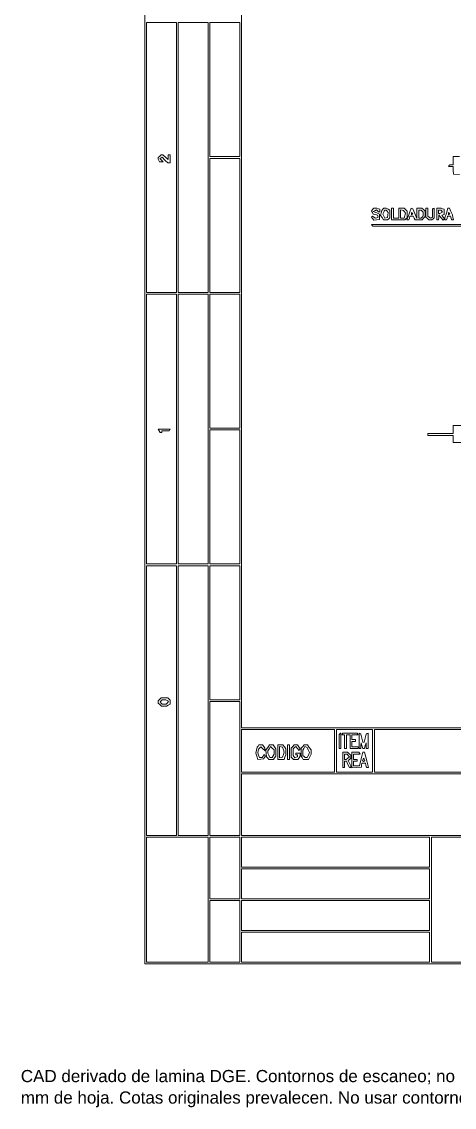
# Paper-space layout 'AN-21-DGE-076-A' of a CAD drawing. Header units: metres, sheet in millimetres. Extents: x 12 to 193, y 4 to 291.
# Drawn here: x 12.1 to 72.6, y 4.5 to 156.2 of the extents above; entities that cross this region are included whole.
import ezdxf

# ---------------------------------------------------------------- set-up
doc = ezdxf.new("R2010")
doc.units = ezdxf.units.M
doc.layers.add('DGE_CONTORNOS', color=7, linetype='Continuous', lineweight=0)
doc.layers.add('DGE_DATOS', color=7, linetype='Continuous', lineweight=0)
doc.styles.add('DGE_ARIAL', font='arial.ttf')

# ---------------------------------------------------------------- blocks, each defined once
blk = doc.blocks.new('LP_REF_DGE_MT_076_A')
at = {"layer": 'DGE_CONTORNOS'}
for points in [[(29.33, 147.32), (29.33, 24.51), (111.35, 24.51), (193.37, 24.51), (193.37, 147.32), (193.37, 270.12), (111.35, 270.12), (29.33, 270.12)], [(193.11, 163.69), (193.11, 57.52), (117.99, 57.52), (42.86, 57.52), (42.86, 163.69), (42.86, 269.87), (117.99, 269.87), (193.11, 269.87)], [(33.75, 137.2), (33.75, 118.35), (31.67, 118.35), (29.58, 118.35), (29.58, 137.2), (29.58, 156.04), (31.67, 156.04), (33.75, 156.04)], [(38.18, 137.2), (38.18, 118.35), (36.09, 118.35), (34.01, 118.35), (34.01, 137.2), (34.01, 156.04), (36.09, 156.04), (38.18, 156.04)], [(42.61, 146.68), (42.61, 137.32), (40.52, 137.32), (38.43, 137.32), (38.43, 146.68), (38.43, 156.04), (40.52, 156.04), (42.61, 156.04)], [(31.42, 137.38), (31.22, 137.18), (31.22, 137.07), (31.22, 136.97), (31.3, 136.77), (31.38, 136.57), (31.64, 136.57), (31.9, 136.57), (31.68, 136.81), (31.46, 137.05), (31.61, 137.14), (31.75, 137.23), (32.16, 136.83), (32.56, 136.44), (32.72, 136.44), (32.87, 136.44), (32.87, 137.01), (32.87, 137.58), (32.74, 137.58), (32.62, 137.58), (32.62, 137.25), (32.62, 136.92), (32.23, 137.25), (31.84, 137.58), (31.73, 137.58), (31.62, 137.58)], [(42.61, 127.71), (42.61, 118.35), (40.52, 118.35), (38.43, 118.35), (38.43, 127.71), (38.43, 137.07), (40.52, 137.07), (42.61, 137.07)], [(61.19, 129.91), (61.02, 129.71), (61.16, 129.51), (61.29, 129.3), (61.58, 129.23), (61.88, 129.16), (61.93, 129.01), (61.98, 128.85), (61.78, 128.77), (61.58, 128.7), (61.38, 128.85), (61.19, 129.01), (61.12, 128.93), (61.04, 128.86), (61.2, 128.66), (61.37, 128.46), (61.76, 128.5), (62.15, 128.53), (62.15, 128.9), (62.15, 129.27), (61.96, 129.37), (61.77, 129.46), (61.52, 129.55), (61.26, 129.63), (61.5, 129.76), (61.73, 129.89), (61.87, 129.75), (62.01, 129.61), (62.11, 129.61), (62.21, 129.61), (62.21, 129.79), (62.21, 129.96), (62.01, 130.04), (61.81, 130.12), (61.58, 130.12), (61.36, 130.12)], [(62.62, 129.96), (62.48, 129.8), (62.4, 129.45), (62.31, 129.1), (62.52, 128.79), (62.72, 128.47), (63.01, 128.47), (63.3, 128.47), (63.45, 128.62), (63.6, 128.77), (63.6, 129.31), (63.6, 129.85), (63.36, 129.98), (63.11, 130.12), (62.93, 130.12), (62.75, 130.12)], [(63.22, 129.68), (63.37, 129.5), (63.33, 129.14), (63.29, 128.79), (63.09, 128.75), (62.89, 128.71), (62.76, 129), (62.63, 129.29), (62.76, 129.58), (62.88, 129.86), (62.97, 129.86), (63.07, 129.86)], [(63.86, 129.29), (63.86, 128.47), (64.78, 128.47), (65.7, 128.47), (65.85, 128.62), (66.01, 128.77), (66.01, 129.25), (66.01, 129.72), (65.81, 129.92), (65.61, 130.12), (65.24, 130.12), (64.87, 130.12), (64.87, 129.42), (64.87, 128.72), (64.49, 128.72), (64.11, 128.72), (64.11, 129.42), (64.11, 130.12), (63.98, 130.12), (63.86, 130.12)], [(65.66, 129.6), (65.79, 129.4), (65.71, 129.06), (65.62, 128.72), (65.37, 128.72), (65.12, 128.72), (65.12, 129.3), (65.12, 129.88), (65.33, 129.84), (65.54, 129.8)], [(66.34, 129.45), (66.1, 128.79), (66.04, 128.63), (65.98, 128.47), (66.13, 128.47), (66.28, 128.47), (66.35, 128.72), (66.41, 128.98), (66.65, 128.98), (66.88, 128.98), (67.02, 128.72), (67.15, 128.47), (67.63, 128.47), (68.12, 128.47), (68.33, 128.7), (68.53, 128.93), (68.53, 129.32), (68.53, 129.7), (68.3, 129.91), (68.07, 130.12), (67.73, 130.12), (67.4, 130.12), (67.39, 129.39), (67.38, 128.66), (67.1, 129.35), (66.82, 130.03), (66.7, 130.08), (66.57, 130.12)], [(66.72, 129.27), (66.64, 129.19), (66.64, 129.36), (66.64, 129.53), (66.72, 129.44), (66.81, 129.36)], [(68.13, 129.71), (68.28, 129.56), (68.28, 129.29), (68.28, 129.03), (68.13, 128.88), (67.98, 128.72), (67.81, 128.72), (67.65, 128.72), (67.65, 129.29), (67.65, 129.86), (67.81, 129.86), (67.98, 129.86)], [(68.66, 129.49), (68.66, 128.87), (68.86, 128.67), (69.06, 128.47), (69.28, 128.47), (69.5, 128.47), (69.65, 128.62), (69.8, 128.77), (69.8, 129.45), (69.8, 130.13), (69.67, 130.05), (69.55, 129.97), (69.55, 129.42), (69.55, 128.87), (69.41, 128.78), (69.28, 128.7), (69.1, 128.86), (68.91, 129.01), (68.91, 129.56), (68.91, 130.12), (68.79, 130.12), (68.66, 130.12)], [(70.18, 129.29), (70.18, 128.47), (70.31, 128.47), (70.43, 128.47), (70.44, 128.82), (70.44, 129.17), (70.75, 128.79), (71.05, 128.42), (71.15, 128.51), (71.24, 128.61), (71.07, 128.88), (70.9, 129.16), (71.05, 129.2), (71.19, 129.25), (71.19, 129.61), (71.19, 129.96), (70.99, 130.04), (70.79, 130.12), (70.49, 130.12), (70.18, 130.12)], [(70.88, 129.72), (70.97, 129.58), (70.8, 129.47), (70.62, 129.36), (70.53, 129.36), (70.43, 129.36), (70.43, 129.61), (70.43, 129.86), (70.61, 129.86), (70.8, 129.86)], [(71.53, 129.44), (71.32, 128.77), (71.32, 128.62), (71.32, 128.47), (71.43, 128.47), (71.54, 128.47), (71.61, 128.72), (71.67, 128.98), (71.89, 128.98), (72.1, 128.98), (72.17, 128.72), (72.23, 128.47), (72.36, 128.47), (72.49, 128.47), (72.42, 128.82), (72.35, 129.17), (72.15, 129.64), (71.95, 130.12), (71.84, 130.12), (71.74, 130.12)], [(71.91, 129.27), (71.82, 129.19), (71.82, 129.36), (71.82, 129.53), (71.91, 129.44), (71.99, 129.36)], [(33.75, 99.26), (33.75, 80.41), (31.67, 80.41), (29.58, 80.41), (29.58, 99.26), (29.58, 118.1), (31.67, 118.1), (33.75, 118.1)], [(38.18, 99.26), (38.18, 80.41), (36.09, 80.41), (34.01, 80.41), (34.01, 99.26), (34.01, 118.1), (36.09, 118.1), (38.18, 118.1)], [(42.61, 108.74), (42.61, 99.38), (40.52, 99.38), (38.43, 99.38), (38.43, 108.74), (38.43, 118.1), (40.52, 118.1), (42.61, 118.1)], [(31.35, 99), (31.49, 98.75), (31.61, 98.75), (31.73, 98.75), (31.73, 98.88), (31.73, 99), (32.23, 99), (32.73, 99), (32.81, 99.13), (32.88, 99.26), (32.05, 99.26), (31.22, 99.26)], [(42.61, 89.77), (42.61, 80.41), (40.52, 80.41), (38.43, 80.41), (38.43, 89.77), (38.43, 99.13), (40.52, 99.13), (42.61, 99.13)], [(33.75, 61.31), (33.75, 42.47), (31.67, 42.47), (29.58, 42.47), (29.58, 61.31), (29.58, 80.16), (31.67, 80.16), (33.75, 80.16)], [(38.18, 61.31), (38.18, 42.47), (36.09, 42.47), (34.01, 42.47), (34.01, 61.31), (34.01, 80.16), (36.09, 80.16), (38.18, 80.16)], [(42.61, 70.8), (42.61, 61.44), (40.52, 61.44), (38.43, 61.44), (38.43, 70.8), (38.43, 80.16), (40.52, 80.16), (42.61, 80.16)], [(31.42, 61.49), (31.22, 61.29), (31.22, 61.13), (31.22, 60.97), (31.46, 60.76), (31.69, 60.55), (32.03, 60.55), (32.38, 60.55), (32.62, 60.68), (32.87, 60.82), (32.87, 61.1), (32.87, 61.39), (32.72, 61.54), (32.57, 61.69), (32.09, 61.69), (31.62, 61.69)], [(32.48, 61.32), (32.66, 61.21), (32.5, 61.01), (32.33, 60.81), (32.05, 60.81), (31.76, 60.81), (31.62, 60.97), (31.48, 61.14), (31.63, 61.29), (31.78, 61.44), (32.04, 61.44), (32.3, 61.44)], [(42.61, 51.83), (42.61, 42.47), (40.52, 42.47), (38.43, 42.47), (38.43, 51.83), (38.43, 61.19), (40.52, 61.19), (42.61, 61.19)], [(55.89, 54.29), (55.89, 51.32), (49.37, 51.32), (42.86, 51.32), (42.86, 54.29), (42.86, 57.27), (49.37, 57.27), (55.89, 57.27)], [(61.2, 54.29), (61.2, 51.32), (58.67, 51.32), (56.14, 51.32), (56.14, 54.29), (56.14, 57.27), (58.67, 57.27), (61.2, 57.27)], [(56.6, 56.68), (56.52, 56.59), (56.52, 55.6), (56.52, 54.61), (56.65, 54.61), (56.77, 54.61), (56.77, 55.68), (56.77, 56.76), (56.73, 56.76), (56.69, 56.76)], [(56.96, 56.62), (56.88, 56.51), (57.08, 56.51), (57.28, 56.51), (57.28, 55.56), (57.28, 54.61), (57.41, 54.61), (57.53, 54.61), (57.53, 55.56), (57.53, 56.51), (57.78, 56.51), (58.04, 56.51), (58.04, 55.56), (58.04, 54.61), (58.61, 54.61), (59.18, 54.61), (59.18, 54.74), (59.18, 54.86), (58.73, 54.86), (58.29, 54.86), (58.29, 55.24), (58.29, 55.62), (58.54, 55.62), (58.8, 55.62), (58.8, 55.75), (58.8, 55.87), (58.54, 55.87), (58.29, 55.87), (58.29, 56.19), (58.29, 56.51), (58.74, 56.51), (59.19, 56.51), (59.12, 56.62), (59.05, 56.74), (58.04, 56.74), (57.03, 56.74)], [(59.3, 55.69), (59.3, 54.61), (59.43, 54.61), (59.56, 54.61), (59.57, 55.02), (59.58, 55.43), (59.7, 55.02), (59.82, 54.61), (59.93, 54.61), (60.05, 54.61), (60.17, 55.02), (60.29, 55.43), (60.3, 55.02), (60.31, 54.61), (60.44, 54.61), (60.57, 54.61), (60.57, 55.69), (60.57, 56.77), (60.44, 56.7), (60.31, 56.62), (60.17, 56.06), (60.03, 55.5), (59.93, 55.5), (59.84, 55.5), (59.7, 56.06), (59.56, 56.62), (59.43, 56.7), (59.3, 56.77)], [(186.92, 54.29), (186.92, 51.32), (124.18, 51.32), (61.45, 51.32), (61.45, 54.29), (61.45, 57.27), (124.18, 57.27), (186.92, 57.27)], [(45.17, 54.96), (45.04, 54.8), (44.95, 54.39), (44.86, 53.98), (45.01, 53.53), (45.16, 53.08), (45.55, 53.12), (45.93, 53.16), (46.07, 53.37), (46.2, 53.59), (46.1, 53.69), (46, 53.79), (45.88, 53.57), (45.76, 53.34), (45.57, 53.34), (45.38, 53.34), (45.26, 53.68), (45.13, 54.01), (45.21, 54.28), (45.29, 54.55), (45.42, 54.71), (45.55, 54.87), (45.85, 54.59), (46.15, 54.31), (46.14, 54.49), (46.14, 54.67), (45.97, 54.89), (45.8, 55.12), (45.55, 55.12), (45.29, 55.12)], [(46.53, 54.77), (46.25, 54.42), (46.32, 53.94), (46.38, 53.46), (46.53, 53.28), (46.69, 53.09), (47, 53.09), (47.32, 53.09), (47.49, 53.31), (47.66, 53.53), (47.66, 54.04), (47.67, 54.55), (47.47, 54.83), (47.27, 55.12), (47.04, 55.12), (46.8, 55.12)], [(47.41, 54.14), (47.41, 53.83), (47.28, 53.59), (47.15, 53.34), (46.99, 53.34), (46.82, 53.34), (46.68, 53.67), (46.53, 53.99), (46.53, 54.14), (46.53, 54.3), (46.73, 54.59), (46.93, 54.88), (47.17, 54.66), (47.41, 54.44)], [(47.92, 54.1), (47.92, 53.09), (48.37, 53.09), (48.81, 53.09), (48.93, 53.42), (49.06, 53.74), (49.06, 54.15), (49.06, 54.55), (48.86, 54.83), (48.66, 55.12), (48.29, 55.12), (47.92, 55.12)], [(48.73, 54.45), (48.85, 54.1), (48.73, 53.76), (48.61, 53.41), (48.39, 53.37), (48.17, 53.33), (48.17, 54.1), (48.17, 54.88), (48.39, 54.84), (48.61, 54.8)], [(49.31, 54.1), (49.31, 53.09), (49.44, 53.09), (49.56, 53.09), (49.56, 54.1), (49.56, 55.12), (49.44, 55.12), (49.31, 55.12)], [(50.03, 54.88), (49.82, 54.65), (49.82, 54.02), (49.82, 53.4), (49.97, 53.24), (50.12, 53.09), (50.43, 53.09), (50.74, 53.09), (50.91, 53.31), (51.07, 53.53), (51.08, 53.76), (51.08, 53.98), (50.77, 53.98), (50.45, 53.98), (50.45, 53.85), (50.45, 53.72), (50.58, 53.72), (50.7, 53.72), (50.7, 53.59), (50.7, 53.46), (50.5, 53.39), (50.3, 53.31), (50.19, 53.48), (50.07, 53.66), (50.07, 54.12), (50.07, 54.58), (50.26, 54.74), (50.45, 54.89), (50.68, 54.6), (50.91, 54.32), (50.99, 54.44), (51.07, 54.57), (50.88, 54.84), (50.69, 55.12), (50.46, 55.12), (50.24, 55.12)], [(51.42, 54.88), (51.21, 54.65), (51.21, 54.12), (51.21, 53.58), (51.34, 53.34), (51.47, 53.09), (51.84, 53.09), (52.21, 53.09), (52.41, 53.47), (52.6, 53.84), (52.6, 54.14), (52.6, 54.45), (52.34, 54.78), (52.07, 55.12), (51.85, 55.12), (51.63, 55.12)], [(52.2, 54.43), (52.37, 54.08), (52.22, 53.71), (52.06, 53.34), (51.91, 53.34), (51.76, 53.34), (51.61, 53.5), (51.46, 53.65), (51.46, 54.01), (51.46, 54.37), (51.6, 54.63), (51.73, 54.88), (51.88, 54.83), (52.03, 54.78)], [(57.03, 53.03), (57.03, 51.95), (57.15, 51.95), (57.28, 51.95), (57.28, 52.4), (57.28, 52.84), (57.41, 52.84), (57.54, 52.84), (57.75, 52.4), (57.96, 51.95), (58.06, 51.95), (58.16, 51.95), (58.16, 52.09), (58.16, 52.22), (57.98, 52.58), (57.79, 52.94), (57.98, 53.09), (58.16, 53.25), (58.16, 53.47), (58.16, 53.69), (57.93, 53.89), (57.7, 54.1), (57.36, 54.1), (57.03, 54.1)], [(57.8, 53.65), (57.96, 53.44), (57.72, 53.27), (57.48, 53.09), (57.38, 53.09), (57.28, 53.09), (57.28, 53.47), (57.28, 53.85), (57.45, 53.85), (57.63, 53.85)], [(58.29, 53.02), (58.29, 51.93), (58.95, 51.98), (59.62, 52.02), (59.66, 52.3), (59.7, 52.59), (59.94, 52.59), (60.18, 52.59), (60.26, 52.27), (60.34, 51.95), (60.47, 51.95), (60.6, 51.95), (60.52, 52.34), (60.45, 52.72), (60.24, 53.41), (60.04, 54.1), (59.94, 54.1), (59.83, 54.1), (59.61, 53.16), (59.38, 52.21), (58.96, 52.21), (58.54, 52.21), (58.54, 52.52), (58.54, 52.84), (58.8, 52.84), (59.05, 52.84), (59.05, 52.97), (59.05, 53.09), (58.8, 53.09), (58.54, 53.09), (58.54, 53.47), (58.54, 53.85), (58.99, 53.85), (59.44, 53.85), (59.37, 53.98), (59.29, 54.1), (58.79, 54.1), (58.29, 54.1)], [(60.01, 52.87), (59.93, 52.8), (59.86, 52.87), (59.78, 52.95), (59.88, 53.11), (59.98, 53.27), (60.03, 53.11), (60.09, 52.95)], [(193.11, 46.77), (193.11, 42.47), (117.99, 42.47), (42.86, 42.47), (42.86, 46.77), (42.86, 51.07), (117.99, 51.07), (193.11, 51.07)], [(38.18, 33.49), (38.18, 24.76), (33.88, 24.76), (29.58, 24.76), (29.58, 33.49), (29.58, 42.22), (33.88, 42.22), (38.18, 42.22)], [(42.61, 37.92), (42.61, 33.61), (40.52, 33.61), (38.43, 33.61), (38.43, 37.92), (38.43, 42.22), (40.52, 42.22), (42.61, 42.22)], [(69.17, 40.13), (69.17, 38.04), (56.01, 38.04), (42.86, 38.04), (42.86, 40.13), (42.86, 42.22), (56.01, 42.22), (69.17, 42.22)], [(170.98, 33.49), (170.98, 24.76), (120.2, 24.76), (69.42, 24.76), (69.42, 33.49), (69.42, 42.22), (120.2, 42.22), (170.98, 42.22)], [(69.17, 35.7), (69.17, 33.61), (56.01, 33.61), (42.86, 33.61), (42.86, 35.7), (42.86, 37.79), (56.01, 37.79), (69.17, 37.79)], [(42.61, 29.06), (42.61, 24.76), (40.52, 24.76), (38.43, 24.76), (38.43, 29.06), (38.43, 33.36), (40.52, 33.36), (42.61, 33.36)], [(69.17, 31.28), (69.17, 29.19), (56.01, 29.19), (42.86, 29.19), (42.86, 31.28), (42.86, 33.36), (56.01, 33.36), (69.17, 33.36)], [(69.17, 26.85), (69.17, 24.76), (56.01, 24.76), (42.86, 24.76), (42.86, 26.85), (42.86, 28.94), (56.01, 28.94), (69.17, 28.94)]]:
    blk.add_lwpolyline(points, close=True, dxfattribs=at)
for points in [[(73.34, 137.32), (72.46, 137.32), (72.46, 136.76), (72.46, 136.19), (72.21, 136.19), (71.96, 136.19), (71.89, 136.06), (71.81, 135.93), (72.12, 135.93), (72.44, 135.93), (72.48, 135.4), (72.52, 134.86), (73.37, 134.82)], [(74.6, 127.84), (67.83, 127.84), (61.06, 127.84), (61.14, 127.71), (61.21, 127.59), (68.03, 127.59), (74.84, 127.59)], [(74.73, 99.76), (72.46, 99.76), (72.46, 99.19), (72.46, 98.62), (70.69, 98.62), (68.91, 98.62), (68.91, 98.5), (68.91, 98.37), (70.69, 98.37), (72.46, 98.37), (72.46, 97.86), (72.46, 97.36), (74.73, 97.36)]]:
    blk.add_lwpolyline(points, dxfattribs=at)
at = {"layer": 'DGE_DATOS', "style": 'DGE_ARIAL'}
for s, p in [('CAD derivado de lamina DGE. Contornos de escaneo; no DWG emitido por MINEM.', (12, 8)), ('mm de hoja. Cotas originales prevalecen. No usar contornos para medir piezas.', (12, 5))]:
    blk.add_text(s, height=1.7, dxfattribs=at).set_placement(p)

psp = doc.layouts.new('AN-21-DGE-076-A')

# ---------------------------------------------------------------- block references
at = {"layer": 'DGE_DATOS'}
psp.add_blockref('LP_REF_DGE_MT_076_A', (0, 0), dxfattribs=at)

doc.saveas('drawing.dxf')
